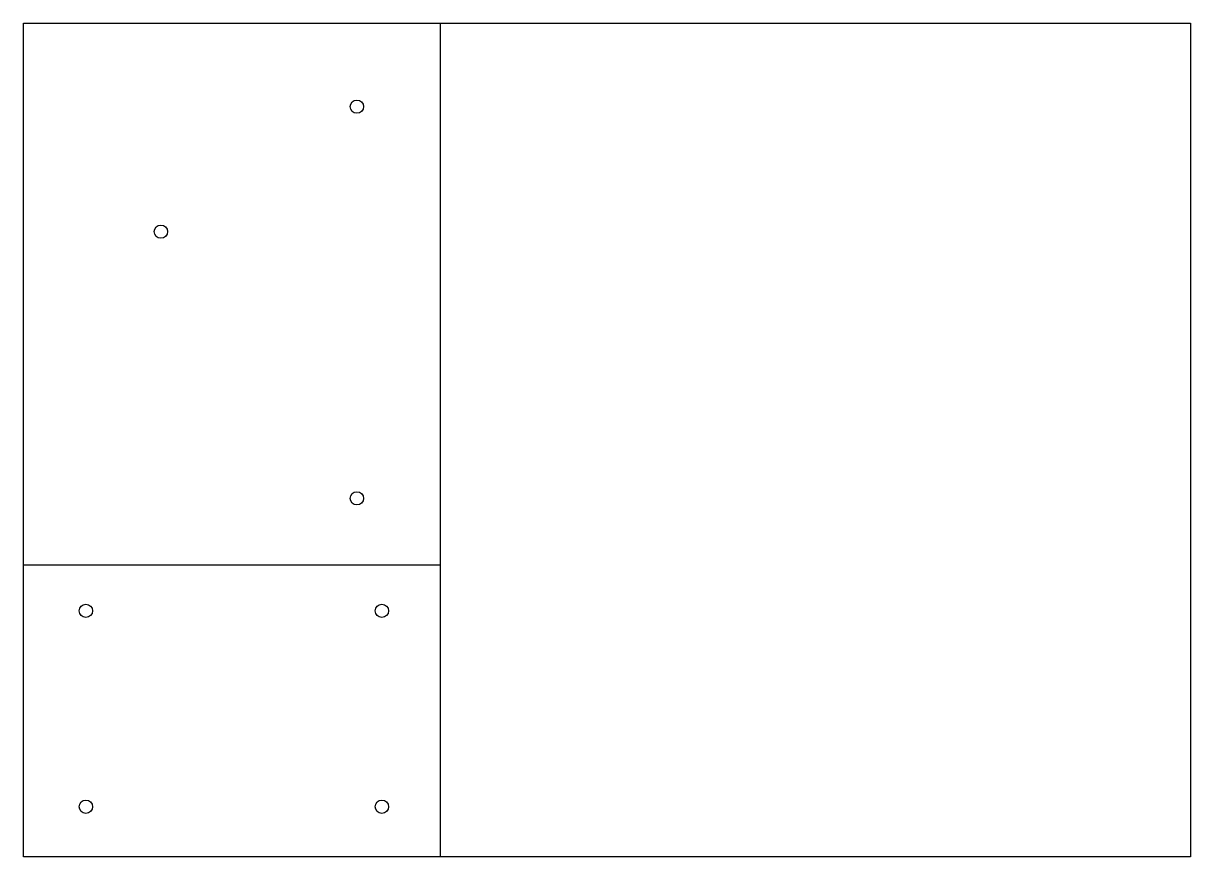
# Model space of a CAD drawing. Header units: millimetres. Extents: x 0 to 280, y 0 to 200.
import ezdxf

# ---------------------------------------------------------------- set-up
doc = ezdxf.new("R2010")
doc.units = ezdxf.units.MM
doc.layers.get('0').update_dxf_attribs({"linetype": 'CONTINUOUS'})

msp = doc.modelspace()

# ---------------------------------------------------------------- linework, layer by layer
for p, q in [((100, 200), (100, 0)), ((100, 70), (0, 70))]:
    msp.add_line(p, q)
msp.add_lwpolyline([(280, 0), (0, 0), (0, 200), (280, 200)], close=True)
for centre in [(80, 180), (33, 150), (80, 86), (15, 59), (86, 59), (15, 12), (86, 12)]:
    msp.add_circle(centre, 1.6)

doc.saveas('drawing.dxf')
